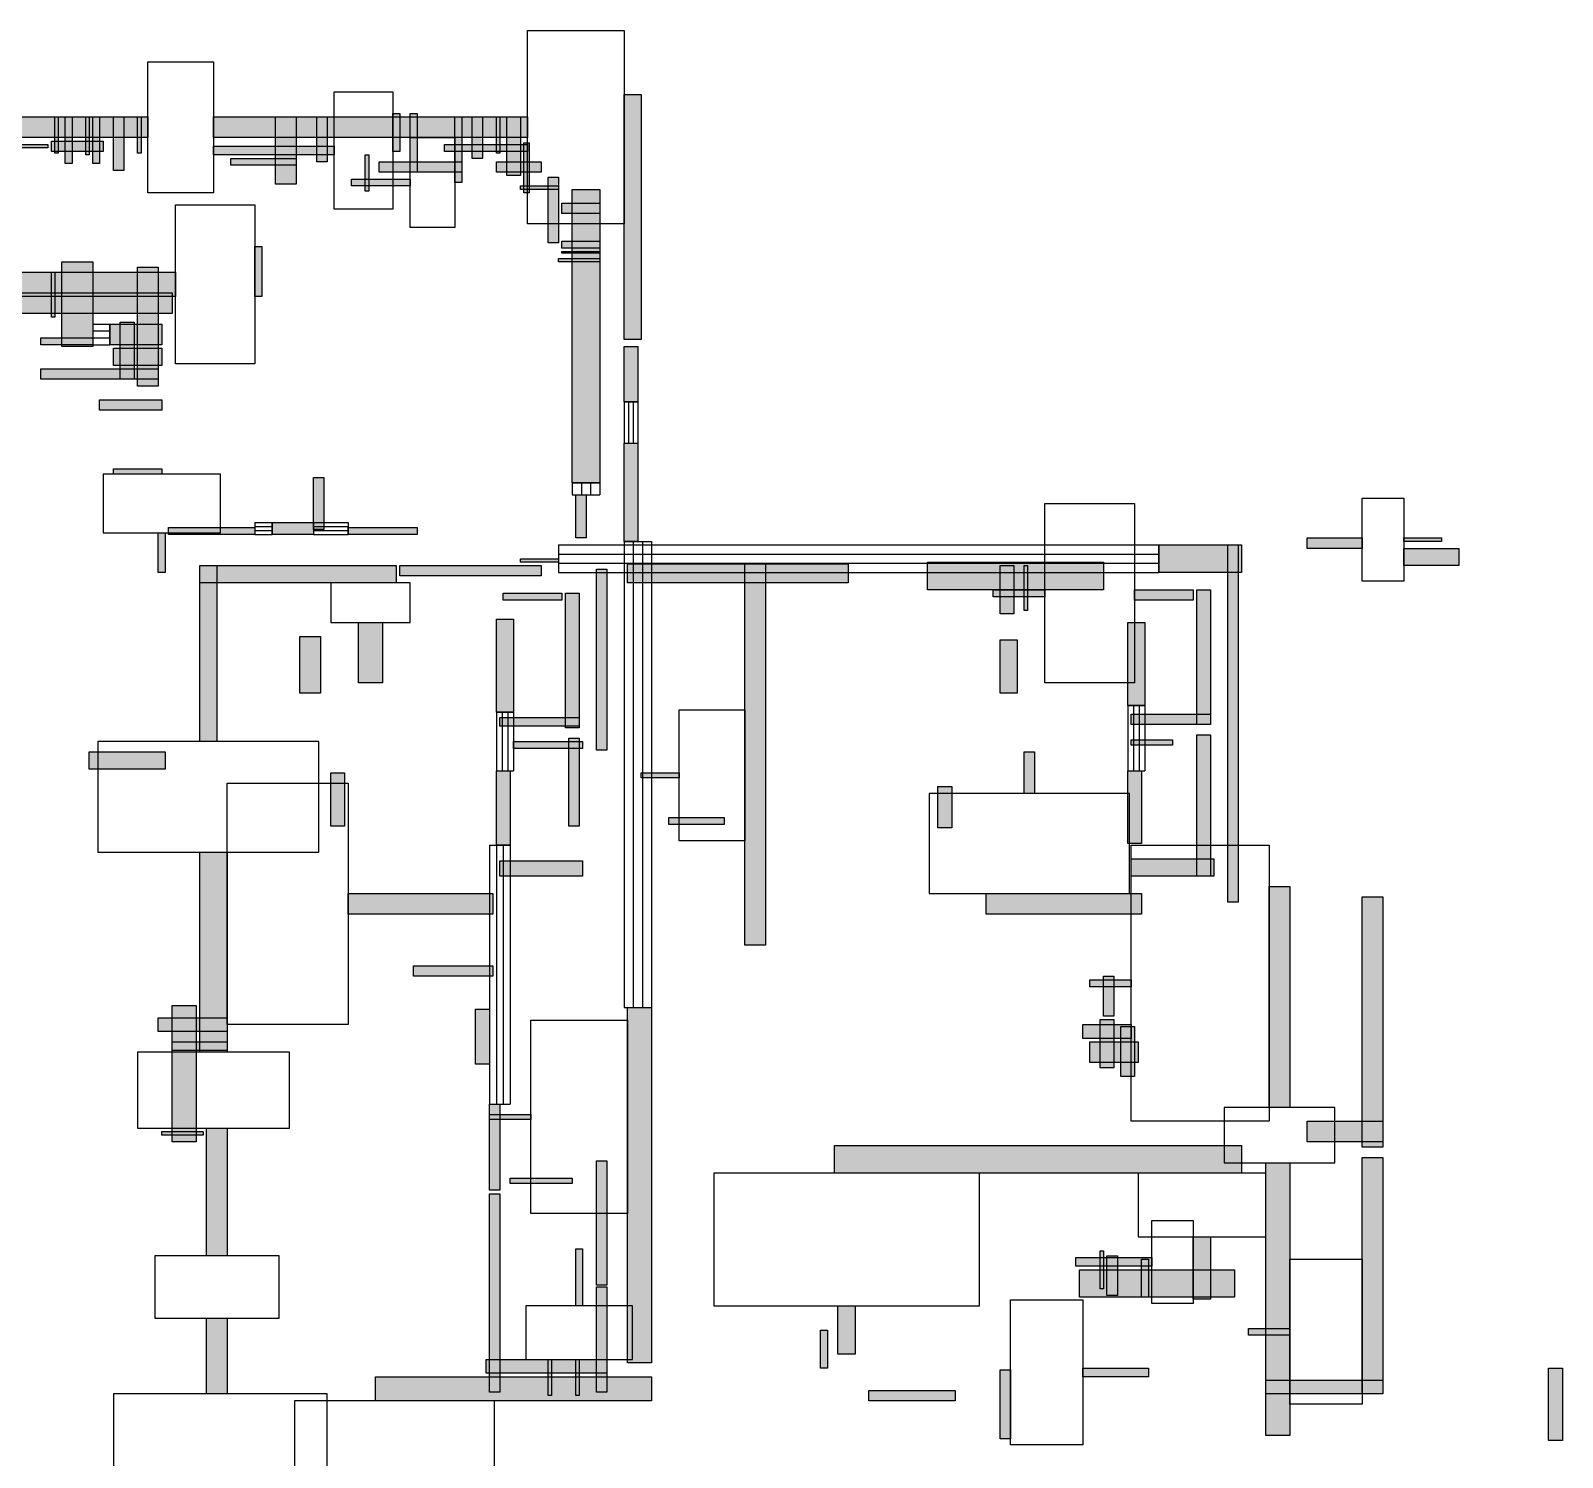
# Model space of a CAD drawing. Header units: centimetres. Extents: x 45 to 2687, y 145 to 2760.
# Drawn here: x 941 to 2606, y 1210 to 2760 of the extents above; entities that cross this region are included whole.
import ezdxf

# ---------------------------------------------------------------- set-up
doc = ezdxf.new("R2010")
doc.units = ezdxf.units.CM
for name, color, linetype in [('DOORZONE', 2, 'Continuous'), ('WALL', 7, 'Continuous'), ('WINDOW', 5, 'Continuous')]:
    doc.layers.add(name, color=color, linetype=linetype)

msp = doc.modelspace()

# ---------------------------------------------------------------- hatches: boundary and pattern name
at = {"layer": 'WALL'}
h = msp.add_hatch(color=256, dxfattribs=at)
h.dxf.hatch_style = 1
h.paths.add_polyline_path([(1586.25, 2690.625), (1605, 2690.625), (1605, 2424.375), (1586.25, 2424.375)])
h = msp.add_hatch(color=256, dxfattribs=at)
h.dxf.hatch_style = 1
h.paths.add_polyline_path([(922.5, 2666.25), (1068.75, 2666.25), (1068.75, 2643.75), (922.5, 2643.75)])
h = msp.add_hatch(color=256, dxfattribs=at)
h.dxf.hatch_style = 1
h.paths.add_polyline_path([(967.5, 2666.25), (971.25, 2666.25), (971.25, 2626.875), (967.5, 2626.875)])
h = msp.add_hatch(color=256, dxfattribs=at)
h.dxf.hatch_style = 1
h.paths.add_polyline_path([(978.75, 2666.25), (986.25, 2666.25), (986.25, 2615.625), (978.75, 2615.625)])
h = msp.add_hatch(color=256, dxfattribs=at)
h.dxf.hatch_style = 1
h.paths.add_polyline_path([(1001.25, 2666.25), (1005, 2666.25), (1005, 2625), (1001.25, 2625)])
h = msp.add_hatch(color=256, dxfattribs=at)
h.dxf.hatch_style = 1
h.paths.add_polyline_path([(1008.75, 2666.25), (1016.25, 2666.25), (1016.25, 2615.625), (1008.75, 2615.625)])
h = msp.add_hatch(color=256, dxfattribs=at)
h.dxf.hatch_style = 1
h.paths.add_polyline_path([(1031.25, 2666.25), (1042.5, 2666.25), (1042.5, 2608.125), (1031.25, 2608.125)])
h = msp.add_hatch(color=256, dxfattribs=at)
h.dxf.hatch_style = 1
h.paths.add_polyline_path([(1057.5, 2666.25), (1061.25, 2666.25), (1061.25, 2626.875), (1057.5, 2626.875)])
h = msp.add_hatch(color=256, dxfattribs=at)
h.dxf.hatch_style = 1
h.paths.add_polyline_path([(1140, 2666.25), (1481.25, 2666.25), (1481.25, 2643.75), (1140, 2643.75)])
h = msp.add_hatch(color=256, dxfattribs=at)
h.dxf.hatch_style = 1
h.paths.add_polyline_path([(1207.5, 2666.25), (1230, 2666.25), (1230, 2593.125), (1207.5, 2593.125)])
h = msp.add_hatch(color=256, dxfattribs=at)
h.dxf.hatch_style = 1
h.paths.add_polyline_path([(1252.5, 2666.25), (1263.75, 2666.25), (1263.75, 2617.5), (1252.5, 2617.5)])
h = msp.add_hatch(color=256, dxfattribs=at)
h.dxf.hatch_style = 1
h.paths.add_polyline_path([(1335, 2670), (1342.5, 2670), (1342.5, 2628.75), (1335, 2628.75)])
h = msp.add_hatch(color=256, dxfattribs=at)
h.dxf.hatch_style = 1
h.paths.add_polyline_path([(1353.75, 2670), (1361.25, 2670), (1361.25, 2606.25), (1353.75, 2606.25)])
h = msp.add_hatch(color=256, dxfattribs=at)
h.dxf.hatch_style = 1
h.paths.add_polyline_path([(1402.5, 2666.25), (1410, 2666.25), (1410, 2595), (1402.5, 2595)])
h = msp.add_hatch(color=256, dxfattribs=at)
h.dxf.hatch_style = 1
h.paths.add_polyline_path([(1421.25, 2666.25), (1432.5, 2666.25), (1432.5, 2621.25), (1421.25, 2621.25)])
h = msp.add_hatch(color=256, dxfattribs=at)
h.dxf.hatch_style = 1
h.paths.add_polyline_path([(1447.5, 2666.25), (1451.25, 2666.25), (1451.25, 2626.875), (1447.5, 2626.875)])
h = msp.add_hatch(color=256, dxfattribs=at)
h.dxf.hatch_style = 1
h.paths.add_polyline_path([(1458.75, 2666.25), (1473.75, 2666.25), (1473.75, 2602.5), (1458.75, 2602.5)])
h = msp.add_hatch(color=256, dxfattribs=at)
h.dxf.hatch_style = 1
h.paths.add_polyline_path([(920.625, 2636.25), (960, 2636.25), (960, 2632.5), (920.625, 2632.5)])
h = msp.add_hatch(color=256, dxfattribs=at)
h.dxf.hatch_style = 1
h.paths.add_polyline_path([(963.75, 2640), (1020, 2640), (1020, 2628.75), (963.75, 2628.75)])
h = msp.add_hatch(color=256, dxfattribs=at)
h.dxf.hatch_style = 1
h.paths.add_polyline_path([(1140, 2634.375), (1271.25, 2634.375), (1271.25, 2625), (1140, 2625)])
h = msp.add_hatch(color=256, dxfattribs=at)
h.dxf.hatch_style = 1
h.paths.add_polyline_path([(1391.25, 2636.25), (1481.25, 2636.25), (1481.25, 2628.75), (1391.25, 2628.75)])
h = msp.add_hatch(color=256, dxfattribs=at)
h.dxf.hatch_style = 1
h.paths.add_polyline_path([(1477.5, 2638.125), (1483.125, 2638.125), (1483.125, 2583.75), (1477.5, 2583.75)])
h = msp.add_hatch(color=256, dxfattribs=at)
h.dxf.hatch_style = 1
h.paths.add_polyline_path([(1158.75, 2621.25), (1230, 2621.25), (1230, 2613.75), (1158.75, 2613.75)])
h = msp.add_hatch(color=256, dxfattribs=at)
h.dxf.hatch_style = 1
h.paths.add_polyline_path([(1305, 2625), (1308.75, 2625), (1308.75, 2585.625), (1305, 2585.625)])
h = msp.add_hatch(color=256, dxfattribs=at)
h.dxf.hatch_style = 1
h.paths.add_polyline_path([(1320, 2617.5), (1410, 2617.5), (1410, 2606.25), (1320, 2606.25)])
h = msp.add_hatch(color=256, dxfattribs=at)
h.dxf.hatch_style = 1
h.paths.add_polyline_path([(1447.5, 2617.5), (1496.25, 2617.5), (1496.25, 2606.25), (1447.5, 2606.25)])
h = msp.add_hatch(color=256, dxfattribs=at)
h.dxf.hatch_style = 1
h.paths.add_polyline_path([(1290, 2598.75), (1353.75, 2598.75), (1353.75, 2591.25), (1290, 2591.25)])
h = msp.add_hatch(color=256, dxfattribs=at)
h.dxf.hatch_style = 1
h.paths.add_polyline_path([(1503.75, 2600.625), (1515, 2600.625), (1515, 2529.375), (1503.75, 2529.375)])
h = msp.add_hatch(color=256, dxfattribs=at)
h.dxf.hatch_style = 1
h.paths.add_polyline_path([(1473.75, 2591.25), (1515, 2591.25), (1515, 2587.5), (1473.75, 2587.5)])
h = msp.add_hatch(color=256, dxfattribs=at)
h.dxf.hatch_style = 1
h.paths.add_polyline_path([(1530, 2587.5), (1560, 2587.5), (1560, 2268.75), (1530, 2268.75)])
h = msp.add_hatch(color=256, dxfattribs=at)
h.dxf.hatch_style = 1
h.paths.add_polyline_path([(1518.75, 2572.5), (1560, 2572.5), (1560, 2561.25), (1518.75, 2561.25)])
h = msp.add_hatch(color=256, dxfattribs=at)
h.dxf.hatch_style = 1
h.paths.add_polyline_path([(1518.75, 2531.25), (1560, 2531.25), (1560, 2523.75), (1518.75, 2523.75)])
h = msp.add_hatch(color=256, dxfattribs=at)
h.dxf.hatch_style = 1
h.paths.add_polyline_path([(1185, 2525.625), (1192.5, 2525.625), (1192.5, 2471.25), (1185, 2471.25)])
h = msp.add_hatch(color=256, dxfattribs=at)
h.dxf.hatch_style = 1
h.paths.add_polyline_path([(1518.75, 2520), (1560, 2520), (1560, 2518.125), (1518.75, 2518.125)])
h = msp.add_hatch(color=256, dxfattribs=at)
h.dxf.hatch_style = 1
h.paths.add_polyline_path([(926.25, 2497.5), (1098.75, 2497.5), (1098.75, 2471.25), (926.25, 2471.25)])
h = msp.add_hatch(color=256, dxfattribs=at)
h.dxf.hatch_style = 1
h.paths.add_polyline_path([(963.75, 2497.5), (967.5, 2497.5), (967.5, 2448.75), (963.75, 2448.75)])
h = msp.add_hatch(color=256, dxfattribs=at)
h.dxf.hatch_style = 1
h.paths.add_polyline_path([(975, 2508.75), (1008.75, 2508.75), (1008.75, 2416.875), (975, 2416.875)])
h = msp.add_hatch(color=256, dxfattribs=at)
h.dxf.hatch_style = 1
h.paths.add_polyline_path([(1057.5, 2503.125), (1080, 2503.125), (1080, 2373.75), (1057.5, 2373.75)])
h = msp.add_hatch(color=256, dxfattribs=at)
h.dxf.hatch_style = 1
h.paths.add_polyline_path([(1515, 2512.5), (1560, 2512.5), (1560, 2508.75), (1515, 2508.75)])
h = msp.add_hatch(color=256, dxfattribs=at)
h.dxf.hatch_style = 1
h.paths.add_polyline_path([(911.25, 2475), (1095, 2475), (1095, 2452.5), (911.25, 2452.5)])
h = msp.add_hatch(color=256, dxfattribs=at)
h.dxf.hatch_style = 1
h.paths.add_polyline_path([(1027.5, 2441.25), (1083.75, 2441.25), (1083.75, 2418.75), (1027.5, 2418.75)])
h = msp.add_hatch(color=256, dxfattribs=at)
h.dxf.hatch_style = 1
h.paths.add_polyline_path([(1038.75, 2443.125), (1053.75, 2443.125), (1053.75, 2381.25), (1038.75, 2381.25)])
h = msp.add_hatch(color=256, dxfattribs=at)
h.dxf.hatch_style = 1
h.paths.add_polyline_path([(952.5, 2426.25), (1008.75, 2426.25), (1008.75, 2418.75), (952.5, 2418.75)])
h = msp.add_hatch(color=256, dxfattribs=at)
h.dxf.hatch_style = 1
h.paths.add_polyline_path([(1031.25, 2415), (1083.75, 2415), (1083.75, 2396.25), (1031.25, 2396.25)])
h = msp.add_hatch(color=256, dxfattribs=at)
h.dxf.hatch_style = 1
h.paths.add_polyline_path([(1586.25, 2416.875), (1601.25, 2416.875), (1601.25, 2356.875), (1586.25, 2356.875)])
h = msp.add_hatch(color=256, dxfattribs=at)
h.dxf.hatch_style = 1
h.paths.add_polyline_path([(952.5, 2392.5), (1080, 2392.5), (1080, 2381.25), (952.5, 2381.25)])
h = msp.add_hatch(color=256, dxfattribs=at)
h.dxf.hatch_style = 1
h.paths.add_polyline_path([(1016.25, 2358.75), (1083.75, 2358.75), (1083.75, 2347.5), (1016.25, 2347.5)])
h = msp.add_hatch(color=256, dxfattribs=at)
h.dxf.hatch_style = 1
h.paths.add_polyline_path([(1586.25, 2311.875), (1601.25, 2311.875), (1601.25, 2205), (1586.25, 2205)])
h = msp.add_hatch(color=256, dxfattribs=at)
h.dxf.hatch_style = 1
h.paths.add_polyline_path([(1031.25, 2283.75), (1083.75, 2283.75), (1083.75, 2278.125), (1031.25, 2278.125)])
h = msp.add_hatch(color=256, dxfattribs=at)
h.dxf.hatch_style = 1
h.paths.add_polyline_path([(1248.75, 2274.375), (1260, 2274.375), (1260, 2218.125), (1248.75, 2218.125)])
h = msp.add_hatch(color=256, dxfattribs=at)
h.dxf.hatch_style = 1
h.paths.add_polyline_path([(1533.75, 2255.625), (1545, 2255.625), (1545, 2208.75), (1533.75, 2208.75)])
h = msp.add_hatch(color=256, dxfattribs=at)
h.dxf.hatch_style = 1
h.paths.add_polyline_path([(1091.25, 2220), (1185, 2220), (1185, 2212.5), (1091.25, 2212.5)])
h = msp.add_hatch(color=256, dxfattribs=at)
h.dxf.hatch_style = 1
h.paths.add_polyline_path([(1203.75, 2225.625), (1248.75, 2225.625), (1248.75, 2212.5), (1203.75, 2212.5)])
h = msp.add_hatch(color=256, dxfattribs=at)
h.dxf.hatch_style = 1
h.paths.add_polyline_path([(1286.25, 2220), (1361.25, 2220), (1361.25, 2212.5), (1286.25, 2212.5)])
h = msp.add_hatch(color=256, dxfattribs=at)
h.dxf.hatch_style = 1
h.paths.add_polyline_path([(1080, 2214.375), (1087.5, 2214.375), (1087.5, 2171.25), (1080, 2171.25)])
h = msp.add_hatch(color=256, dxfattribs=at)
h.dxf.hatch_style = 1
h.paths.add_polyline_path([(2167.5, 2201.25), (2257.5, 2201.25), (2257.5, 2171.25), (2167.5, 2171.25)])
h = msp.add_hatch(color=256, dxfattribs=at)
h.dxf.hatch_style = 1
h.paths.add_polyline_path([(2242.5, 2201.25), (2253.75, 2201.25), (2253.75, 1813.125), (2242.5, 1813.125)])
h = msp.add_hatch(color=256, dxfattribs=at)
h.dxf.hatch_style = 1
h.paths.add_polyline_path([(2328.75, 2208.75), (2388.75, 2208.75), (2388.75, 2197.5), (2328.75, 2197.5)])
h = msp.add_hatch(color=256, dxfattribs=at)
h.dxf.hatch_style = 1
h.paths.add_polyline_path([(2433.75, 2208.75), (2475, 2208.75), (2475, 2205), (2433.75, 2205)])
h = msp.add_hatch(color=256, dxfattribs=at)
h.dxf.hatch_style = 1
h.paths.add_polyline_path([(1473.75, 2186.25), (1515, 2186.25), (1515, 2182.5), (1473.75, 2182.5)])
h = msp.add_hatch(color=256, dxfattribs=at)
h.dxf.hatch_style = 1
h.paths.add_polyline_path([(1916.25, 2182.5), (2107.5, 2182.5), (2107.5, 2152.5), (1916.25, 2152.5)])
h = msp.add_hatch(color=256, dxfattribs=at)
h.dxf.hatch_style = 1
h.paths.add_polyline_path([(2433.75, 2197.5), (2493.75, 2197.5), (2493.75, 2178.75), (2433.75, 2178.75)])
h = msp.add_hatch(color=256, dxfattribs=at)
h.dxf.hatch_style = 1
h.paths.add_polyline_path([(1125, 2178.75), (1338.75, 2178.75), (1338.75, 2160), (1125, 2160)])
h = msp.add_hatch(color=256, dxfattribs=at)
h.dxf.hatch_style = 1
h.paths.add_polyline_path([(1125, 2178.75), (1143.75, 2178.75), (1143.75, 1987.5), (1125, 1987.5)])
h = msp.add_hatch(color=256, dxfattribs=at)
h.dxf.hatch_style = 1
h.paths.add_polyline_path([(1342.5, 2178.75), (1496.25, 2178.75), (1496.25, 2167.5), (1342.5, 2167.5)])
h = msp.add_hatch(color=256, dxfattribs=at)
h.dxf.hatch_style = 1
h.paths.add_polyline_path([(1556.25, 2175), (1567.5, 2175), (1567.5, 1978.125), (1556.25, 1978.125)])
h = msp.add_hatch(color=256, dxfattribs=at)
h.dxf.hatch_style = 1
h.paths.add_polyline_path([(1590, 2180.625), (1830, 2180.625), (1830, 2160), (1590, 2160)])
h = msp.add_hatch(color=256, dxfattribs=at)
h.dxf.hatch_style = 1
h.paths.add_polyline_path([(1717.5, 2180.625), (1740, 2180.625), (1740, 1766.25), (1717.5, 1766.25)])
h = msp.add_hatch(color=256, dxfattribs=at)
h.dxf.hatch_style = 1
h.paths.add_polyline_path([(1995, 2178.75), (2010, 2178.75), (2010, 2126.25), (1995, 2126.25)])
h = msp.add_hatch(color=256, dxfattribs=at)
h.dxf.hatch_style = 1
h.paths.add_polyline_path([(2021.25, 2178.75), (2025, 2178.75), (2025, 2130), (2021.25, 2130)])
h = msp.add_hatch(color=256, dxfattribs=at)
h.dxf.hatch_style = 1
h.paths.add_polyline_path([(1455, 2148.75), (1518.75, 2148.75), (1518.75, 2141.25), (1455, 2141.25)])
h = msp.add_hatch(color=256, dxfattribs=at)
h.dxf.hatch_style = 1
h.paths.add_polyline_path([(1522.5, 2148.75), (1537.5, 2148.75), (1537.5, 2002.5), (1522.5, 2002.5)])
h = msp.add_hatch(color=256, dxfattribs=at)
h.dxf.hatch_style = 1
h.paths.add_polyline_path([(1987.5, 2152.5), (2043.75, 2152.5), (2043.75, 2145), (1987.5, 2145)])
h = msp.add_hatch(color=256, dxfattribs=at)
h.dxf.hatch_style = 1
h.paths.add_polyline_path([(2141.25, 2152.5), (2205, 2152.5), (2205, 2141.25), (2141.25, 2141.25)])
h = msp.add_hatch(color=256, dxfattribs=at)
h.dxf.hatch_style = 1
h.paths.add_polyline_path([(2208.75, 2152.5), (2223.75, 2152.5), (2223.75, 2006.25), (2208.75, 2006.25)])
h = msp.add_hatch(color=256, dxfattribs=at)
h.dxf.hatch_style = 1
h.paths.add_polyline_path([(1297.5, 2116.875), (1323.75, 2116.875), (1323.75, 2051.25), (1297.5, 2051.25)])
h = msp.add_hatch(color=256, dxfattribs=at)
h.dxf.hatch_style = 1
h.paths.add_polyline_path([(1447.5, 2120.625), (1466.25, 2120.625), (1466.25, 2019.375), (1447.5, 2019.375)])
h = msp.add_hatch(color=256, dxfattribs=at)
h.dxf.hatch_style = 1
h.paths.add_polyline_path([(2133.75, 2116.875), (2152.5, 2116.875), (2152.5, 2026.875), (2133.75, 2026.875)])
h = msp.add_hatch(color=256, dxfattribs=at)
h.dxf.hatch_style = 1
h.paths.add_polyline_path([(1233.75, 2101.875), (1256.25, 2101.875), (1256.25, 2040), (1233.75, 2040)])
h = msp.add_hatch(color=256, dxfattribs=at)
h.dxf.hatch_style = 1
h.paths.add_polyline_path([(1995, 2098.125), (2013.75, 2098.125), (2013.75, 2040), (1995, 2040)])
h = msp.add_hatch(color=256, dxfattribs=at)
h.dxf.hatch_style = 1
h.paths.add_polyline_path([(2137.5, 2017.5), (2223.75, 2017.5), (2223.75, 2006.25), (2137.5, 2006.25)])
h = msp.add_hatch(color=256, dxfattribs=at)
h.dxf.hatch_style = 1
h.paths.add_polyline_path([(1451.25, 2013.75), (1537.5, 2013.75), (1537.5, 2004.375), (1451.25, 2004.375)])
h = msp.add_hatch(color=256, dxfattribs=at)
h.dxf.hatch_style = 1
h.paths.add_polyline_path([(1466.25, 1987.5), (1541.25, 1987.5), (1541.25, 1980), (1466.25, 1980)])
h = msp.add_hatch(color=256, dxfattribs=at)
h.dxf.hatch_style = 1
h.paths.add_polyline_path([(1526.25, 1991.25), (1537.5, 1991.25), (1537.5, 1895.625), (1526.25, 1895.625)])
h = msp.add_hatch(color=256, dxfattribs=at)
h.dxf.hatch_style = 1
h.paths.add_polyline_path([(2137.5, 1989.375), (2182.5, 1989.375), (2182.5, 1983.75), (2137.5, 1983.75)])
h = msp.add_hatch(color=256, dxfattribs=at)
h.dxf.hatch_style = 1
h.paths.add_polyline_path([(2208.75, 1995), (2223.75, 1995), (2223.75, 1841.25), (2208.75, 1841.25)])
h = msp.add_hatch(color=256, dxfattribs=at)
h.dxf.hatch_style = 1
h.paths.add_polyline_path([(1005, 1976.25), (1087.5, 1976.25), (1087.5, 1957.5), (1005, 1957.5)])
h = msp.add_hatch(color=256, dxfattribs=at)
h.dxf.hatch_style = 1
h.paths.add_polyline_path([(2021.25, 1976.25), (2032.5, 1976.25), (2032.5, 1931.25), (2021.25, 1931.25)])
h = msp.add_hatch(color=256, dxfattribs=at)
h.dxf.hatch_style = 1
h.paths.add_polyline_path([(1267.5, 1953.75), (1282.5, 1953.75), (1282.5, 1895.625), (1267.5, 1895.625)])
h = msp.add_hatch(color=256, dxfattribs=at)
h.dxf.hatch_style = 1
h.paths.add_polyline_path([(1447.5, 1955.625), (1462.5, 1955.625), (1462.5, 1875), (1447.5, 1875)])
h = msp.add_hatch(color=256, dxfattribs=at)
h.dxf.hatch_style = 1
h.paths.add_polyline_path([(1605, 1953.75), (1646.25, 1953.75), (1646.25, 1948.125), (1605, 1948.125)])
h = msp.add_hatch(color=256, dxfattribs=at)
h.dxf.hatch_style = 1
h.paths.add_polyline_path([(2133.75, 1955.625), (2148.75, 1955.625), (2148.75, 1876.875), (2133.75, 1876.875)])
h = msp.add_hatch(color=256, dxfattribs=at)
h.dxf.hatch_style = 1
h.paths.add_polyline_path([(1927.5, 1938.75), (1942.5, 1938.75), (1942.5, 1893.75), (1927.5, 1893.75)])
h = msp.add_hatch(color=256, dxfattribs=at)
h.dxf.hatch_style = 1
h.paths.add_polyline_path([(1635, 1905), (1695, 1905), (1695, 1897.5), (1635, 1897.5)])
h = msp.add_hatch(color=256, dxfattribs=at)
h.dxf.hatch_style = 1
h.paths.add_polyline_path([(1125, 1867.5), (1155, 1867.5), (1155, 1650), (1125, 1650)])
h = msp.add_hatch(color=256, dxfattribs=at)
h.dxf.hatch_style = 1
h.paths.add_polyline_path([(1451.25, 1858.125), (1541.25, 1858.125), (1541.25, 1841.25), (1451.25, 1841.25)])
h = msp.add_hatch(color=256, dxfattribs=at)
h.dxf.hatch_style = 1
h.paths.add_polyline_path([(2137.5, 1860), (2227.5, 1860), (2227.5, 1841.25), (2137.5, 1841.25)])
h = msp.add_hatch(color=256, dxfattribs=at)
h.dxf.hatch_style = 1
h.paths.add_polyline_path([(1286.25, 1822.5), (1443.75, 1822.5), (1443.75, 1800), (1286.25, 1800)])
h = msp.add_hatch(color=256, dxfattribs=at)
h.dxf.hatch_style = 1
h.paths.add_polyline_path([(1980, 1822.5), (2148.75, 1822.5), (2148.75, 1800), (1980, 1800)])
h = msp.add_hatch(color=256, dxfattribs=at)
h.dxf.hatch_style = 1
h.paths.add_polyline_path([(2287.5, 1830), (2310, 1830), (2310, 1590), (2287.5, 1590)])
h = msp.add_hatch(color=256, dxfattribs=at)
h.dxf.hatch_style = 1
h.paths.add_polyline_path([(2388.75, 1818.75), (2411.25, 1818.75), (2411.25, 1546.875), (2388.75, 1546.875)])
h = msp.add_hatch(color=256, dxfattribs=at)
h.dxf.hatch_style = 1
h.paths.add_polyline_path([(1357.5, 1743.75), (1443.75, 1743.75), (1443.75, 1732.5), (1357.5, 1732.5)])
h = msp.add_hatch(color=256, dxfattribs=at)
h.dxf.hatch_style = 1
h.paths.add_polyline_path([(2107.5, 1732.5), (2118.75, 1732.5), (2118.75, 1689.375), (2107.5, 1689.375)])
h = msp.add_hatch(color=256, dxfattribs=at)
h.dxf.hatch_style = 1
h.paths.add_polyline_path([(2092.5, 1728.75), (2137.5, 1728.75), (2137.5, 1721.25), (2092.5, 1721.25)])
h = msp.add_hatch(color=256, dxfattribs=at)
h.dxf.hatch_style = 1
h.paths.add_polyline_path([(1095, 1700.625), (1121.25, 1700.625), (1121.25, 1552.5), (1095, 1552.5)])
h = msp.add_hatch(color=256, dxfattribs=at)
h.dxf.hatch_style = 1
h.paths.add_polyline_path([(1590, 1698.75), (1616.25, 1698.75), (1616.25, 1312.5), (1590, 1312.5)])
h = msp.add_hatch(color=256, dxfattribs=at)
h.dxf.hatch_style = 1
h.paths.add_polyline_path([(1080, 1687.5), (1155, 1687.5), (1155, 1672.5), (1080, 1672.5)])
h = msp.add_hatch(color=256, dxfattribs=at)
h.dxf.hatch_style = 1
h.paths.add_polyline_path([(1425, 1696.875), (1440, 1696.875), (1440, 1636.875), (1425, 1636.875)])
h = msp.add_hatch(color=256, dxfattribs=at)
h.dxf.hatch_style = 1
h.paths.add_polyline_path([(2103.75, 1685.625), (2118.75, 1685.625), (2118.75, 1633.125), (2103.75, 1633.125)])
h = msp.add_hatch(color=256, dxfattribs=at)
h.dxf.hatch_style = 1
h.paths.add_polyline_path([(2085, 1680), (2137.5, 1680), (2137.5, 1665), (2085, 1665)])
h = msp.add_hatch(color=256, dxfattribs=at)
h.dxf.hatch_style = 1
h.paths.add_polyline_path([(2126.25, 1678.125), (2141.25, 1678.125), (2141.25, 1623.75), (2126.25, 1623.75)])
h = msp.add_hatch(color=256, dxfattribs=at)
h.dxf.hatch_style = 1
h.paths.add_polyline_path([(1095, 1661.25), (1155, 1661.25), (1155, 1651.875), (1095, 1651.875)])
h = msp.add_hatch(color=256, dxfattribs=at)
h.dxf.hatch_style = 1
h.paths.add_polyline_path([(2092.5, 1661.25), (2145, 1661.25), (2145, 1638.75), (2092.5, 1638.75)])
h = msp.add_hatch(color=256, dxfattribs=at)
h.dxf.hatch_style = 1
h.paths.add_polyline_path([(1440, 1593.75), (1451.25, 1593.75), (1451.25, 1500), (1440, 1500)])
h = msp.add_hatch(color=256, dxfattribs=at)
h.dxf.hatch_style = 1
h.paths.add_polyline_path([(1440, 1582.5), (1485, 1582.5), (1485, 1576.875), (1440, 1576.875)])
h = msp.add_hatch(color=256, dxfattribs=at)
h.dxf.hatch_style = 1
h.paths.add_polyline_path([(1132.5, 1567.5), (1155, 1567.5), (1155, 1428.75), (1132.5, 1428.75)])
h = msp.add_hatch(color=256, dxfattribs=at)
h.dxf.hatch_style = 1
h.paths.add_polyline_path([(2328.75, 1575), (2411.25, 1575), (2411.25, 1552.5), (2328.75, 1552.5)])
h = msp.add_hatch(color=256, dxfattribs=at)
h.dxf.hatch_style = 1
h.paths.add_polyline_path([(1083.75, 1563.75), (1128.75, 1563.75), (1128.75, 1560), (1083.75, 1560)])
h = msp.add_hatch(color=256, dxfattribs=at)
h.dxf.hatch_style = 1
h.paths.add_polyline_path([(1815, 1548.75), (2257.5, 1548.75), (2257.5, 1518.75), (1815, 1518.75)])
h = msp.add_hatch(color=256, dxfattribs=at)
h.dxf.hatch_style = 1
h.paths.add_polyline_path([(1556.25, 1531.875), (1567.5, 1531.875), (1567.5, 1396.875), (1556.25, 1396.875)])
h = msp.add_hatch(color=256, dxfattribs=at)
h.dxf.hatch_style = 1
h.paths.add_polyline_path([(2388.75, 1535.625), (2411.25, 1535.625), (2411.25, 1278.75), (2388.75, 1278.75)])
h = msp.add_hatch(color=256, dxfattribs=at)
h.dxf.hatch_style = 1
h.paths.add_polyline_path([(2283.75, 1530), (2310, 1530), (2310, 1233.75), (2283.75, 1233.75)])
h = msp.add_hatch(color=256, dxfattribs=at)
h.dxf.hatch_style = 1
h.paths.add_polyline_path([(1462.5, 1513.125), (1530, 1513.125), (1530, 1507.5), (1462.5, 1507.5)])
h = msp.add_hatch(color=256, dxfattribs=at)
h.dxf.hatch_style = 1
h.paths.add_polyline_path([(1440, 1496.25), (1451.25, 1496.25), (1451.25, 1280.625), (1440, 1280.625)])
h = msp.add_hatch(color=256, dxfattribs=at)
h.dxf.hatch_style = 1
h.paths.add_polyline_path([(2205, 1449.375), (2223.75, 1449.375), (2223.75, 1381.875), (2205, 1381.875)])
h = msp.add_hatch(color=256, dxfattribs=at)
h.dxf.hatch_style = 1
h.paths.add_polyline_path([(1533.75, 1436.25), (1541.25, 1436.25), (1541.25, 1374.375), (1533.75, 1374.375)])
h = msp.add_hatch(color=256, dxfattribs=at)
h.dxf.hatch_style = 1
h.paths.add_polyline_path([(2103.75, 1434.375), (2107.5, 1434.375), (2107.5, 1393.125), (2103.75, 1393.125)])
h = msp.add_hatch(color=256, dxfattribs=at)
h.dxf.hatch_style = 1
h.paths.add_polyline_path([(2077.5, 1426.875), (2160, 1426.875), (2160, 1417.5), (2077.5, 1417.5)])
h = msp.add_hatch(color=256, dxfattribs=at)
h.dxf.hatch_style = 1
h.paths.add_polyline_path([(2111.25, 1428.75), (2122.5, 1428.75), (2122.5, 1385.625), (2111.25, 1385.625)])
h = msp.add_hatch(color=256, dxfattribs=at)
h.dxf.hatch_style = 1
h.paths.add_polyline_path([(2148.75, 1425), (2156.25, 1425), (2156.25, 1383.75), (2148.75, 1383.75)])
h = msp.add_hatch(color=256, dxfattribs=at)
h.dxf.hatch_style = 1
h.paths.add_polyline_path([(2081.25, 1413.75), (2250, 1413.75), (2250, 1383.75), (2081.25, 1383.75)])
h = msp.add_hatch(color=256, dxfattribs=at)
h.dxf.hatch_style = 1
h.paths.add_polyline_path([(1556.25, 1395), (1567.5, 1395), (1567.5, 1280.625), (1556.25, 1280.625)])
h = msp.add_hatch(color=256, dxfattribs=at)
h.dxf.hatch_style = 1
h.paths.add_polyline_path([(1818.75, 1374.375), (1837.5, 1374.375), (1837.5, 1321.875), (1818.75, 1321.875)])
h = msp.add_hatch(color=256, dxfattribs=at)
h.dxf.hatch_style = 1
h.paths.add_polyline_path([(1132.5, 1361.25), (1155, 1361.25), (1155, 1278.75), (1132.5, 1278.75)])
h = msp.add_hatch(color=256, dxfattribs=at)
h.dxf.hatch_style = 1
h.paths.add_polyline_path([(2265, 1350), (2310, 1350), (2310, 1342.5), (2265, 1342.5)])
h = msp.add_hatch(color=256, dxfattribs=at)
h.dxf.hatch_style = 1
h.paths.add_polyline_path([(1800, 1348.125), (1807.5, 1348.125), (1807.5, 1306.875), (1800, 1306.875)])
h = msp.add_hatch(color=256, dxfattribs=at)
h.dxf.hatch_style = 1
h.paths.add_polyline_path([(1436.25, 1316.25), (1567.5, 1316.25), (1567.5, 1301.25), (1436.25, 1301.25)])
h = msp.add_hatch(color=256, dxfattribs=at)
h.dxf.hatch_style = 1
h.paths.add_polyline_path([(1503.75, 1316.25), (1507.5, 1316.25), (1507.5, 1276.875), (1503.75, 1276.875)])
h = msp.add_hatch(color=256, dxfattribs=at)
h.dxf.hatch_style = 1
h.paths.add_polyline_path([(1533.75, 1316.25), (1537.5, 1316.25), (1537.5, 1276.875), (1533.75, 1276.875)])
h = msp.add_hatch(color=256, dxfattribs=at)
h.dxf.hatch_style = 1
h.paths.add_polyline_path([(1995, 1305), (2006.25, 1305), (2006.25, 1230), (1995, 1230)])
h = msp.add_hatch(color=256, dxfattribs=at)
h.dxf.hatch_style = 1
h.paths.add_polyline_path([(2085, 1306.875), (2156.25, 1306.875), (2156.25, 1297.5), (2085, 1297.5)])
h = msp.add_hatch(color=256, dxfattribs=at)
h.dxf.hatch_style = 1
h.paths.add_polyline_path([(2591.25, 1306.875), (2606.25, 1306.875), (2606.25, 1228.125), (2591.25, 1228.125)])
h = msp.add_hatch(color=256, dxfattribs=at)
h.dxf.hatch_style = 1
h.paths.add_polyline_path([(1316.25, 1297.5), (1616.25, 1297.5), (1616.25, 1271.25), (1316.25, 1271.25)])
h = msp.add_hatch(color=256, dxfattribs=at)
h.dxf.hatch_style = 1
h.paths.add_polyline_path([(1852.5, 1282.5), (1946.25, 1282.5), (1946.25, 1271.25), (1852.5, 1271.25)])
h = msp.add_hatch(color=256, dxfattribs=at)
h.dxf.hatch_style = 1
h.paths.add_polyline_path([(2283.75, 1293.75), (2411.25, 1293.75), (2411.25, 1278.75), (2283.75, 1278.75)])

# ---------------------------------------------------------------- linework, layer by layer
at = {"layer": 'DOORZONE'}
for points in [[(1481.25, 2760), (1586.25, 2760), (1586.25, 2550), (1481.25, 2550)], [(1068.75, 2726.25), (1140, 2726.25), (1140, 2583.75), (1068.75, 2583.75)], [(1271.25, 2693.438), (1335, 2693.438), (1335, 2565.938), (1271.25, 2565.938)], [(1353.75, 2643.75), (1402.5, 2643.75), (1402.5, 2546.25), (1353.75, 2546.25)], [(1098.75, 2570.625), (1185, 2570.625), (1185, 2398.125), (1098.75, 2398.125)], [(1020, 2278.125), (1020, 2214.375), (1147.5, 2214.375), (1147.5, 2278.125)], [(2388.75, 2251.875), (2433.75, 2251.875), (2433.75, 2161.875), (2388.75, 2161.875)], [(2043.75, 2246.25), (2141.25, 2246.25), (2141.25, 2051.25), (2043.75, 2051.25)], [(1267.5, 2160), (1267.5, 2116.875), (1353.75, 2116.875), (1353.75, 2160)], [(1646.25, 2022.188), (1717.5, 2022.188), (1717.5, 1879.688), (1646.25, 1879.688)], [(1014.375, 1987.5), (1014.375, 1867.5), (1254.375, 1867.5), (1254.375, 1987.5)], [(1155, 1942.5), (1286.25, 1942.5), (1286.25, 1680), (1155, 1680)], [(1918.125, 1931.25), (1918.125, 1822.5), (2135.625, 1822.5), (2135.625, 1931.25)], [(2137.5, 1875), (2287.5, 1875), (2287.5, 1575), (2137.5, 1575)], [(1485, 1684.688), (1590, 1684.688), (1590, 1474.688), (1485, 1474.688)], [(1057.5, 1650), (1057.5, 1567.5), (1222.5, 1567.5), (1222.5, 1650)], [(2238.75, 1590), (2238.75, 1530), (2358.75, 1530), (2358.75, 1590)], [(1683.75, 1518.75), (1683.75, 1374.375), (1972.5, 1374.375), (1972.5, 1518.75)], [(2145, 1518.75), (2145, 1449.375), (2283.75, 1449.375), (2283.75, 1518.75)], [(2160, 1467.188), (2205, 1467.188), (2205, 1377.188), (2160, 1377.188)], [(1076.25, 1428.75), (1076.25, 1361.25), (1211.25, 1361.25), (1211.25, 1428.75)], [(2310, 1425), (2388.75, 1425), (2388.75, 1267.5), (2310, 1267.5)], [(1479.375, 1374.375), (1479.375, 1316.25), (1595.625, 1316.25), (1595.625, 1374.375)], [(2006.25, 1380.938), (2085, 1380.938), (2085, 1223.438), (2006.25, 1223.438)], [(1031.25, 1278.75), (1031.25, 1162.5), (1263.75, 1162.5), (1263.75, 1278.75)], [(1228.125, 1271.25), (1228.125, 1162.5), (1445.625, 1162.5), (1445.625, 1271.25)]]:
    msp.add_lwpolyline(points, close=True, dxfattribs=at)
at = {"layer": 'WALL'}
for points in [[(1586.25, 2690.625), (1605, 2690.625), (1605, 2424.375), (1586.25, 2424.375)], [(922.5, 2666.25), (1068.75, 2666.25), (1068.75, 2643.75), (922.5, 2643.75)], [(967.5, 2666.25), (971.25, 2666.25), (971.25, 2626.875), (967.5, 2626.875)], [(978.75, 2666.25), (986.25, 2666.25), (986.25, 2615.625), (978.75, 2615.625)], [(1001.25, 2666.25), (1005, 2666.25), (1005, 2625), (1001.25, 2625)], [(1008.75, 2666.25), (1016.25, 2666.25), (1016.25, 2615.625), (1008.75, 2615.625)], [(1031.25, 2666.25), (1042.5, 2666.25), (1042.5, 2608.125), (1031.25, 2608.125)], [(1057.5, 2666.25), (1061.25, 2666.25), (1061.25, 2626.875), (1057.5, 2626.875)], [(1140, 2666.25), (1481.25, 2666.25), (1481.25, 2643.75), (1140, 2643.75)], [(1207.5, 2666.25), (1230, 2666.25), (1230, 2593.125), (1207.5, 2593.125)], [(1252.5, 2666.25), (1263.75, 2666.25), (1263.75, 2617.5), (1252.5, 2617.5)], [(1335, 2670), (1342.5, 2670), (1342.5, 2628.75), (1335, 2628.75)], [(1353.75, 2670), (1361.25, 2670), (1361.25, 2606.25), (1353.75, 2606.25)], [(1402.5, 2666.25), (1410, 2666.25), (1410, 2595), (1402.5, 2595)], [(1421.25, 2666.25), (1432.5, 2666.25), (1432.5, 2621.25), (1421.25, 2621.25)], [(1447.5, 2666.25), (1451.25, 2666.25), (1451.25, 2626.875), (1447.5, 2626.875)], [(1458.75, 2666.25), (1473.75, 2666.25), (1473.75, 2602.5), (1458.75, 2602.5)], [(920.625, 2636.25), (960, 2636.25), (960, 2632.5), (920.625, 2632.5)], [(963.75, 2640), (1020, 2640), (1020, 2628.75), (963.75, 2628.75)], [(1140, 2634.375), (1271.25, 2634.375), (1271.25, 2625), (1140, 2625)], [(1391.25, 2636.25), (1481.25, 2636.25), (1481.25, 2628.75), (1391.25, 2628.75)], [(1477.5, 2638.125), (1483.125, 2638.125), (1483.125, 2583.75), (1477.5, 2583.75)], [(1158.75, 2621.25), (1230, 2621.25), (1230, 2613.75), (1158.75, 2613.75)], [(1305, 2625), (1308.75, 2625), (1308.75, 2585.625), (1305, 2585.625)], [(1320, 2617.5), (1410, 2617.5), (1410, 2606.25), (1320, 2606.25)], [(1447.5, 2617.5), (1496.25, 2617.5), (1496.25, 2606.25), (1447.5, 2606.25)], [(1290, 2598.75), (1353.75, 2598.75), (1353.75, 2591.25), (1290, 2591.25)], [(1503.75, 2600.625), (1515, 2600.625), (1515, 2529.375), (1503.75, 2529.375)], [(1473.75, 2591.25), (1515, 2591.25), (1515, 2587.5), (1473.75, 2587.5)], [(1530, 2587.5), (1560, 2587.5), (1560, 2268.75), (1530, 2268.75)], [(1518.75, 2572.5), (1560, 2572.5), (1560, 2561.25), (1518.75, 2561.25)], [(1518.75, 2531.25), (1560, 2531.25), (1560, 2523.75), (1518.75, 2523.75)], [(1185, 2525.625), (1192.5, 2525.625), (1192.5, 2471.25), (1185, 2471.25)], [(1518.75, 2520), (1560, 2520), (1560, 2518.125), (1518.75, 2518.125)], [(926.25, 2497.5), (1098.75, 2497.5), (1098.75, 2471.25), (926.25, 2471.25)], [(963.75, 2497.5), (967.5, 2497.5), (967.5, 2448.75), (963.75, 2448.75)], [(975, 2508.75), (1008.75, 2508.75), (1008.75, 2416.875), (975, 2416.875)], [(1057.5, 2503.125), (1080, 2503.125), (1080, 2373.75), (1057.5, 2373.75)], [(1515, 2512.5), (1560, 2512.5), (1560, 2508.75), (1515, 2508.75)], [(911.25, 2475), (1095, 2475), (1095, 2452.5), (911.25, 2452.5)], [(1027.5, 2441.25), (1083.75, 2441.25), (1083.75, 2418.75), (1027.5, 2418.75)], [(1038.75, 2443.125), (1053.75, 2443.125), (1053.75, 2381.25), (1038.75, 2381.25)], [(952.5, 2426.25), (1008.75, 2426.25), (1008.75, 2418.75), (952.5, 2418.75)], [(1031.25, 2415), (1083.75, 2415), (1083.75, 2396.25), (1031.25, 2396.25)], [(1586.25, 2416.875), (1601.25, 2416.875), (1601.25, 2356.875), (1586.25, 2356.875)], [(952.5, 2392.5), (1080, 2392.5), (1080, 2381.25), (952.5, 2381.25)], [(1016.25, 2358.75), (1083.75, 2358.75), (1083.75, 2347.5), (1016.25, 2347.5)], [(1586.25, 2311.875), (1601.25, 2311.875), (1601.25, 2205), (1586.25, 2205)], [(1031.25, 2283.75), (1083.75, 2283.75), (1083.75, 2278.125), (1031.25, 2278.125)], [(1248.75, 2274.375), (1260, 2274.375), (1260, 2218.125), (1248.75, 2218.125)], [(1533.75, 2255.625), (1545, 2255.625), (1545, 2208.75), (1533.75, 2208.75)], [(1091.25, 2220), (1185, 2220), (1185, 2212.5), (1091.25, 2212.5)], [(1203.75, 2225.625), (1248.75, 2225.625), (1248.75, 2212.5), (1203.75, 2212.5)], [(1286.25, 2220), (1361.25, 2220), (1361.25, 2212.5), (1286.25, 2212.5)], [(1080, 2214.375), (1087.5, 2214.375), (1087.5, 2171.25), (1080, 2171.25)], [(2167.5, 2201.25), (2257.5, 2201.25), (2257.5, 2171.25), (2167.5, 2171.25)], [(2242.5, 2201.25), (2253.75, 2201.25), (2253.75, 1813.125), (2242.5, 1813.125)], [(2328.75, 2208.75), (2388.75, 2208.75), (2388.75, 2197.5), (2328.75, 2197.5)], [(2433.75, 2208.75), (2475, 2208.75), (2475, 2205), (2433.75, 2205)], [(1473.75, 2186.25), (1515, 2186.25), (1515, 2182.5), (1473.75, 2182.5)], [(1916.25, 2182.5), (2107.5, 2182.5), (2107.5, 2152.5), (1916.25, 2152.5)], [(2433.75, 2197.5), (2493.75, 2197.5), (2493.75, 2178.75), (2433.75, 2178.75)], [(1125, 2178.75), (1338.75, 2178.75), (1338.75, 2160), (1125, 2160)], [(1125, 2178.75), (1143.75, 2178.75), (1143.75, 1987.5), (1125, 1987.5)], [(1342.5, 2178.75), (1496.25, 2178.75), (1496.25, 2167.5), (1342.5, 2167.5)], [(1556.25, 2175), (1567.5, 2175), (1567.5, 1978.125), (1556.25, 1978.125)], [(1590, 2180.625), (1830, 2180.625), (1830, 2160), (1590, 2160)], [(1717.5, 2180.625), (1740, 2180.625), (1740, 1766.25), (1717.5, 1766.25)], [(1995, 2178.75), (2010, 2178.75), (2010, 2126.25), (1995, 2126.25)], [(2021.25, 2178.75), (2025, 2178.75), (2025, 2130), (2021.25, 2130)], [(1455, 2148.75), (1518.75, 2148.75), (1518.75, 2141.25), (1455, 2141.25)], [(1522.5, 2148.75), (1537.5, 2148.75), (1537.5, 2002.5), (1522.5, 2002.5)], [(1987.5, 2152.5), (2043.75, 2152.5), (2043.75, 2145), (1987.5, 2145)], [(2141.25, 2152.5), (2205, 2152.5), (2205, 2141.25), (2141.25, 2141.25)], [(2208.75, 2152.5), (2223.75, 2152.5), (2223.75, 2006.25), (2208.75, 2006.25)], [(1297.5, 2116.875), (1323.75, 2116.875), (1323.75, 2051.25), (1297.5, 2051.25)], [(1447.5, 2120.625), (1466.25, 2120.625), (1466.25, 2019.375), (1447.5, 2019.375)], [(2133.75, 2116.875), (2152.5, 2116.875), (2152.5, 2026.875), (2133.75, 2026.875)], [(1233.75, 2101.875), (1256.25, 2101.875), (1256.25, 2040), (1233.75, 2040)], [(1995, 2098.125), (2013.75, 2098.125), (2013.75, 2040), (1995, 2040)], [(2137.5, 2017.5), (2223.75, 2017.5), (2223.75, 2006.25), (2137.5, 2006.25)], [(1451.25, 2013.75), (1537.5, 2013.75), (1537.5, 2004.375), (1451.25, 2004.375)], [(1466.25, 1987.5), (1541.25, 1987.5), (1541.25, 1980), (1466.25, 1980)], [(1526.25, 1991.25), (1537.5, 1991.25), (1537.5, 1895.625), (1526.25, 1895.625)], [(2137.5, 1989.375), (2182.5, 1989.375), (2182.5, 1983.75), (2137.5, 1983.75)], [(2208.75, 1995), (2223.75, 1995), (2223.75, 1841.25), (2208.75, 1841.25)], [(1005, 1976.25), (1087.5, 1976.25), (1087.5, 1957.5), (1005, 1957.5)], [(2021.25, 1976.25), (2032.5, 1976.25), (2032.5, 1931.25), (2021.25, 1931.25)], [(1267.5, 1953.75), (1282.5, 1953.75), (1282.5, 1895.625), (1267.5, 1895.625)], [(1447.5, 1955.625), (1462.5, 1955.625), (1462.5, 1875), (1447.5, 1875)], [(1605, 1953.75), (1646.25, 1953.75), (1646.25, 1948.125), (1605, 1948.125)], [(2133.75, 1955.625), (2148.75, 1955.625), (2148.75, 1876.875), (2133.75, 1876.875)], [(1927.5, 1938.75), (1942.5, 1938.75), (1942.5, 1893.75), (1927.5, 1893.75)], [(1635, 1905), (1695, 1905), (1695, 1897.5), (1635, 1897.5)], [(1125, 1867.5), (1155, 1867.5), (1155, 1650), (1125, 1650)], [(1451.25, 1858.125), (1541.25, 1858.125), (1541.25, 1841.25), (1451.25, 1841.25)], [(2137.5, 1860), (2227.5, 1860), (2227.5, 1841.25), (2137.5, 1841.25)], [(1286.25, 1822.5), (1443.75, 1822.5), (1443.75, 1800), (1286.25, 1800)], [(1980, 1822.5), (2148.75, 1822.5), (2148.75, 1800), (1980, 1800)], [(2287.5, 1830), (2310, 1830), (2310, 1590), (2287.5, 1590)], [(2388.75, 1818.75), (2411.25, 1818.75), (2411.25, 1546.875), (2388.75, 1546.875)], [(1357.5, 1743.75), (1443.75, 1743.75), (1443.75, 1732.5), (1357.5, 1732.5)], [(2107.5, 1732.5), (2118.75, 1732.5), (2118.75, 1689.375), (2107.5, 1689.375)], [(2092.5, 1728.75), (2137.5, 1728.75), (2137.5, 1721.25), (2092.5, 1721.25)], [(1095, 1700.625), (1121.25, 1700.625), (1121.25, 1552.5), (1095, 1552.5)], [(1590, 1698.75), (1616.25, 1698.75), (1616.25, 1312.5), (1590, 1312.5)], [(1080, 1687.5), (1155, 1687.5), (1155, 1672.5), (1080, 1672.5)], [(1425, 1696.875), (1440, 1696.875), (1440, 1636.875), (1425, 1636.875)], [(2103.75, 1685.625), (2118.75, 1685.625), (2118.75, 1633.125), (2103.75, 1633.125)], [(2085, 1680), (2137.5, 1680), (2137.5, 1665), (2085, 1665)], [(2126.25, 1678.125), (2141.25, 1678.125), (2141.25, 1623.75), (2126.25, 1623.75)], [(1095, 1661.25), (1155, 1661.25), (1155, 1651.875), (1095, 1651.875)], [(2092.5, 1661.25), (2145, 1661.25), (2145, 1638.75), (2092.5, 1638.75)], [(1440, 1593.75), (1451.25, 1593.75), (1451.25, 1500), (1440, 1500)], [(1440, 1582.5), (1485, 1582.5), (1485, 1576.875), (1440, 1576.875)], [(1132.5, 1567.5), (1155, 1567.5), (1155, 1428.75), (1132.5, 1428.75)], [(2328.75, 1575), (2411.25, 1575), (2411.25, 1552.5), (2328.75, 1552.5)], [(1083.75, 1563.75), (1128.75, 1563.75), (1128.75, 1560), (1083.75, 1560)], [(1815, 1548.75), (2257.5, 1548.75), (2257.5, 1518.75), (1815, 1518.75)], [(1556.25, 1531.875), (1567.5, 1531.875), (1567.5, 1396.875), (1556.25, 1396.875)], [(2388.75, 1535.625), (2411.25, 1535.625), (2411.25, 1278.75), (2388.75, 1278.75)], [(2283.75, 1530), (2310, 1530), (2310, 1233.75), (2283.75, 1233.75)], [(1462.5, 1513.125), (1530, 1513.125), (1530, 1507.5), (1462.5, 1507.5)], [(1440, 1496.25), (1451.25, 1496.25), (1451.25, 1280.625), (1440, 1280.625)], [(2205, 1449.375), (2223.75, 1449.375), (2223.75, 1381.875), (2205, 1381.875)], [(1533.75, 1436.25), (1541.25, 1436.25), (1541.25, 1374.375), (1533.75, 1374.375)], [(2103.75, 1434.375), (2107.5, 1434.375), (2107.5, 1393.125), (2103.75, 1393.125)], [(2077.5, 1426.875), (2160, 1426.875), (2160, 1417.5), (2077.5, 1417.5)], [(2111.25, 1428.75), (2122.5, 1428.75), (2122.5, 1385.625), (2111.25, 1385.625)], [(2148.75, 1425), (2156.25, 1425), (2156.25, 1383.75), (2148.75, 1383.75)], [(2081.25, 1413.75), (2250, 1413.75), (2250, 1383.75), (2081.25, 1383.75)], [(1556.25, 1395), (1567.5, 1395), (1567.5, 1280.625), (1556.25, 1280.625)], [(1818.75, 1374.375), (1837.5, 1374.375), (1837.5, 1321.875), (1818.75, 1321.875)], [(1132.5, 1361.25), (1155, 1361.25), (1155, 1278.75), (1132.5, 1278.75)], [(2265, 1350), (2310, 1350), (2310, 1342.5), (2265, 1342.5)], [(1800, 1348.125), (1807.5, 1348.125), (1807.5, 1306.875), (1800, 1306.875)], [(1436.25, 1316.25), (1567.5, 1316.25), (1567.5, 1301.25), (1436.25, 1301.25)], [(1503.75, 1316.25), (1507.5, 1316.25), (1507.5, 1276.875), (1503.75, 1276.875)], [(1533.75, 1316.25), (1537.5, 1316.25), (1537.5, 1276.875), (1533.75, 1276.875)], [(1995, 1305), (2006.25, 1305), (2006.25, 1230), (1995, 1230)], [(2085, 1306.875), (2156.25, 1306.875), (2156.25, 1297.5), (2085, 1297.5)], [(2591.25, 1306.875), (2606.25, 1306.875), (2606.25, 1228.125), (2591.25, 1228.125)], [(1316.25, 1297.5), (1616.25, 1297.5), (1616.25, 1271.25), (1316.25, 1271.25)], [(1852.5, 1282.5), (1946.25, 1282.5), (1946.25, 1271.25), (1852.5, 1271.25)], [(2283.75, 1293.75), (2411.25, 1293.75), (2411.25, 1278.75), (2283.75, 1278.75)]]:
    msp.add_lwpolyline(points, close=True, dxfattribs=at)
at = {"layer": 'WINDOW'}
for p, q in [((1008.75, 2441.25), (1027.5, 2441.25)), ((1008.75, 2441.25), (1008.75, 2418.75)), ((1008.75, 2433.75), (1027.5, 2433.75)), ((1027.5, 2441.25), (1027.5, 2418.75)), ((1008.75, 2426.25), (1027.5, 2426.25)), ((1008.75, 2418.75), (1027.5, 2418.75)), ((1586.25, 2356.875), (1586.25, 2311.875)), ((1586.25, 2356.875), (1601.25, 2356.875)), ((1591.25, 2356.875), (1591.25, 2311.875)), ((1596.25, 2356.875), (1596.25, 2311.875)), ((1601.25, 2356.875), (1601.25, 2311.875)), ((1586.25, 2311.875), (1601.25, 2311.875)), ((1530, 2268.75), (1530, 2255.625)), ((1530, 2268.75), (1560, 2268.75)), ((1540, 2268.75), (1540, 2255.625)), ((1550, 2268.75), (1550, 2255.625)), ((1560, 2268.75), (1560, 2255.625)), ((1530, 2255.625), (1560, 2255.625)), ((1185, 2225.625), (1203.75, 2225.625)), ((1185, 2225.625), (1185, 2212.5)), ((1185, 2221.25), (1203.75, 2221.25)), ((1185, 2216.875), (1203.75, 2216.875)), ((1203.75, 2225.625), (1203.75, 2212.5)), ((1248.75, 2225.625), (1286.25, 2225.625)), ((1248.75, 2225.625), (1248.75, 2212.5)), ((1248.75, 2221.25), (1286.25, 2221.25)), ((1248.75, 2216.875), (1286.25, 2216.875)), ((1286.25, 2225.625), (1286.25, 2212.5)), ((1185, 2212.5), (1203.75, 2212.5)), ((1248.75, 2212.5), (1286.25, 2212.5)), ((1515, 2201.25), (2167.5, 2201.25)), ((1515, 2201.25), (1515, 2171.25)), ((1586.25, 2205), (1586.25, 1698.75)), ((1586.25, 2205), (1616.25, 2205)), ((1596.25, 2205), (1596.25, 1698.75)), ((1606.25, 2205), (1606.25, 1698.75)), ((1616.25, 2205), (1616.25, 1698.75)), ((2167.5, 2201.25), (2167.5, 2171.25)), ((1515, 2191.25), (2167.5, 2191.25)), ((1515, 2181.25), (2167.5, 2181.25)), ((1515, 2171.25), (2167.5, 2171.25)), ((1447.5, 2019.375), (1447.5, 1955.625)), ((1447.5, 2019.375), (1466.25, 2019.375)), ((1453.75, 2019.375), (1453.75, 1955.625)), ((1460, 2019.375), (1460, 1955.625)), ((1466.25, 2019.375), (1466.25, 1955.625)), ((2133.75, 2026.875), (2133.75, 1955.625)), ((2133.75, 2026.875), (2152.5, 2026.875)), ((2140, 2026.875), (2140, 1955.625)), ((2146.25, 2026.875), (2146.25, 1955.625)), ((2152.5, 2026.875), (2152.5, 1955.625)), ((1447.5, 1955.625), (1466.25, 1955.625)), ((2133.75, 1955.625), (2152.5, 1955.625)), ((1440, 1875), (1440, 1593.75)), ((1440, 1875), (1462.5, 1875)), ((1447.5, 1875), (1447.5, 1593.75)), ((1455, 1875), (1455, 1593.75)), ((1462.5, 1875), (1462.5, 1593.75)), ((1586.25, 1698.75), (1616.25, 1698.75)), ((1440, 1593.75), (1462.5, 1593.75))]:
    msp.add_line(p, q, dxfattribs=at)

doc.saveas('drawing.dxf')
